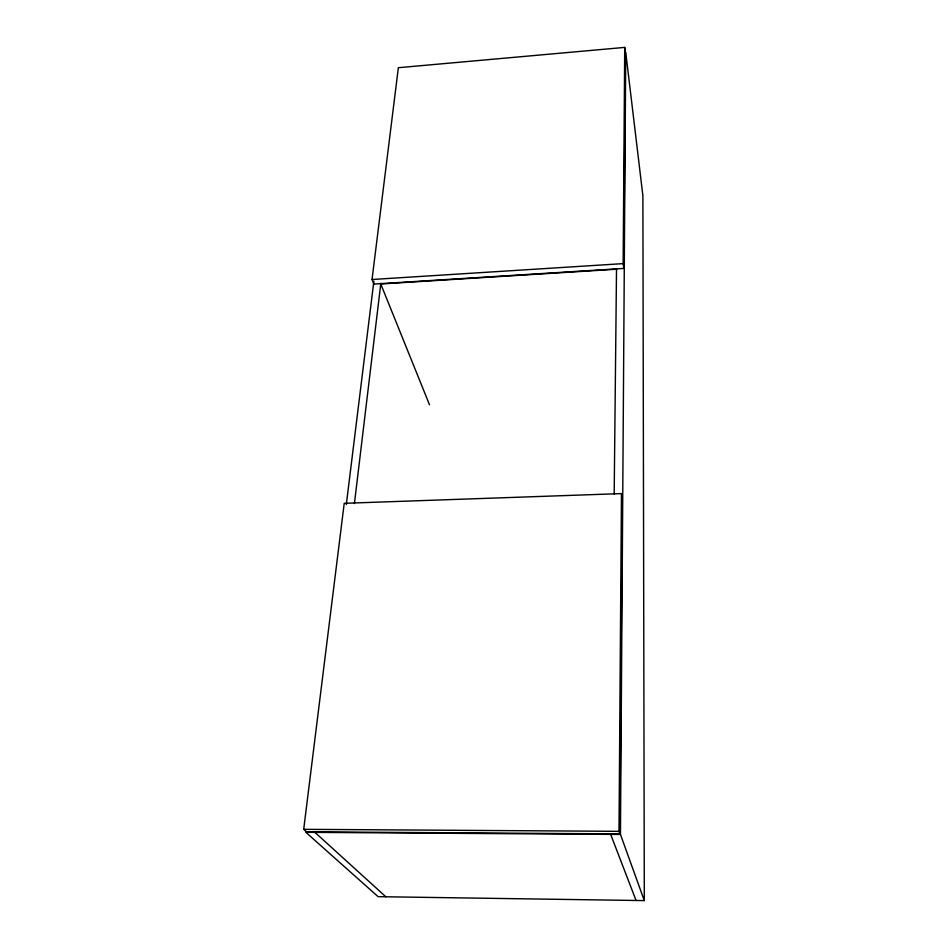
<?xml version="1.0" encoding="UTF-8"?>
<svg xmlns="http://www.w3.org/2000/svg" width="948" height="948" viewBox="0 0 948 948"><rect width="100%" height="100%" fill="white"/><g stroke="black" fill="none" stroke-linecap="round" stroke-linejoin="round"><path stroke-width="1.42" d="M619.909 833.885L618.997 831.337L621.461 493.6L344.219 503.317L303.692 829.334L306.453 831.811L619.909 833.885L622.255 497.664L621.461 493.6M623.855 268.414L623.144 263.627L624.72 47.4L398.361 67.711L372.031 279.506L373.915 284.08L623.855 268.414L625.348 52.661L624.72 47.4M620.454 834.441L625.739 52.353L642.886 195.75L644.308 900.6L378.098 896.666L305.884 832.332L620.454 834.441L644.308 900.6M614.185 493.991L616.52 269.042M354.422 503.53L380.847 283.322M346.304 504.585L373.868 281.201M372.031 279.506L623.144 263.627M616.52 269.22L380.764 283.985L429.503 404.784M303.692 829.334L618.997 831.337M314.961 832.391L385.836 896.784M610.654 834.37L636.061 900.481"/></g></svg>
